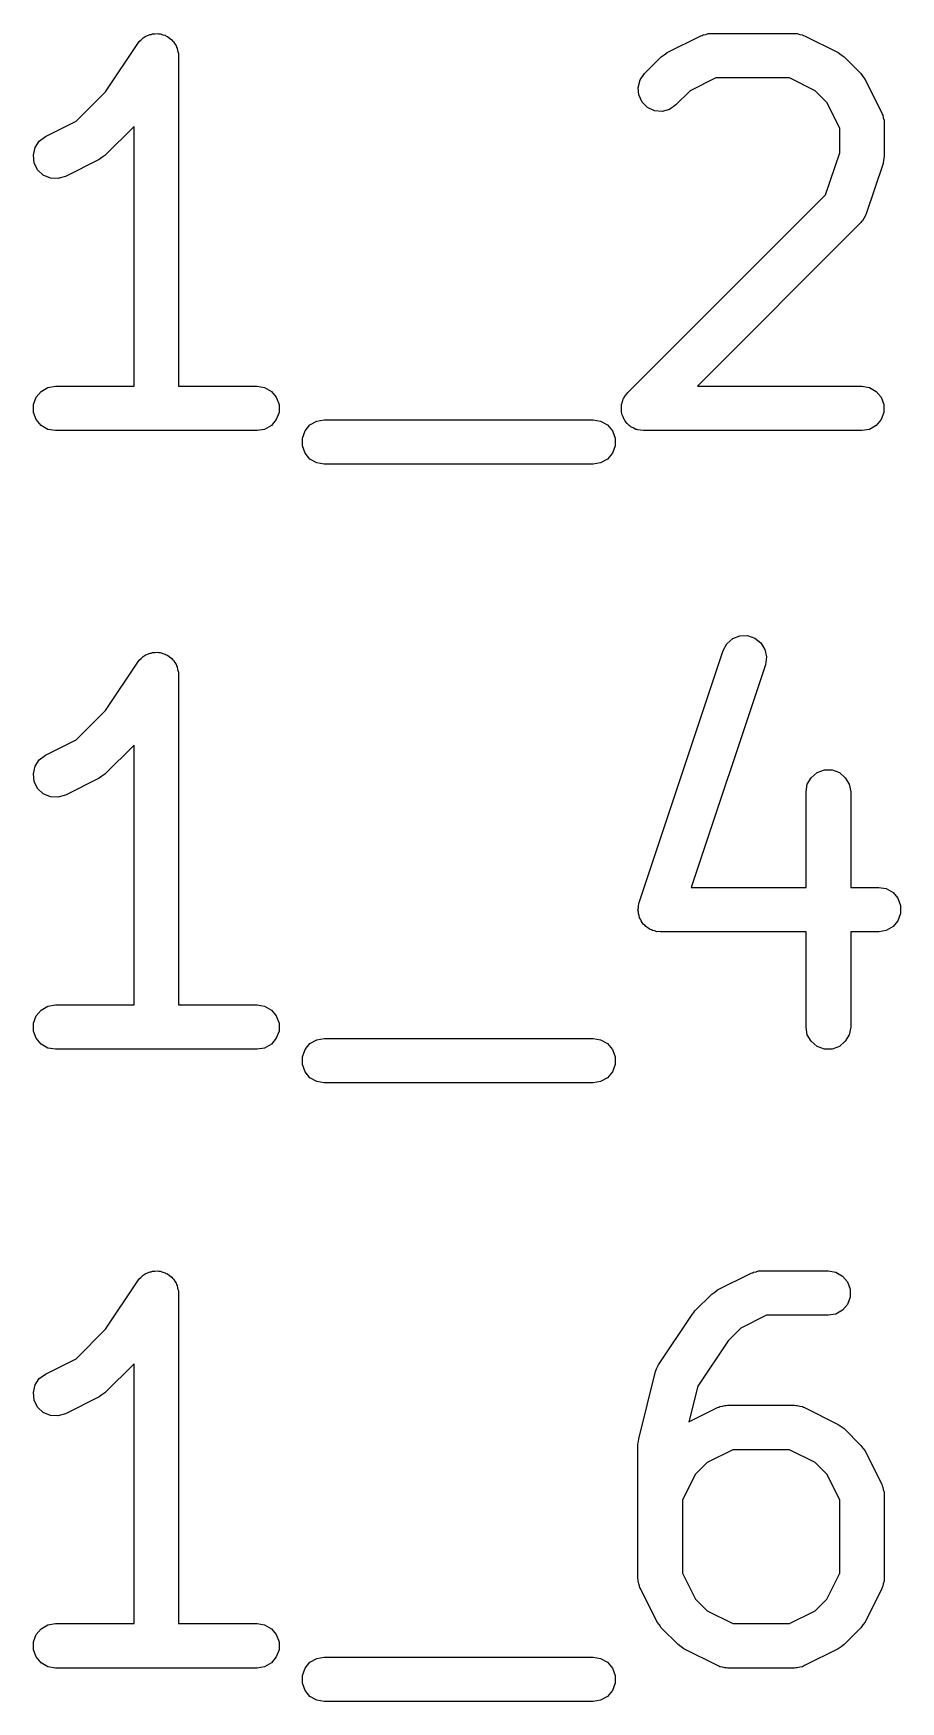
# Model space of a CAD drawing. Extents: x 98 to 199, y -139 to -72.
# Drawn here: x 161.5 to 165.06, y -107.11 to -100.26 of the extents above; entities that cross this region are included whole.
import ezdxf

# ---------------------------------------------------------------- set-up
doc = ezdxf.new("R2010")
doc.units = 0
doc.header["$MEASUREMENT"] = 0
doc.layers.add('BLACK', color=7, linetype='CONTINUOUS')

msp = doc.modelspace()

# ---------------------------------------------------------------- linework, layer by layer
at = {"layer": 'BLACK', "linetype": 'CONTINUOUS'}
for p, q in [((161.955, -100.271), (161.965, -100.267)), ((161.965, -100.267), (161.975, -100.262)), ((161.975, -100.262), (161.98, -100.262)), ((161.98, -100.262), (161.985, -100.26)), ((161.985, -100.26), (161.995, -100.26)), ((161.995, -100.26), (162.006, -100.259)), ((162.006, -100.259), (162.011, -100.26)), ((162.011, -100.26), (162.016, -100.26)), ((162.016, -100.26), (162.027, -100.264)), ((162.027, -100.264), (162.037, -100.266)), ((162.037, -100.266), (162.041, -100.269)), ((162.041, -100.269), (162.046, -100.271)), ((164.097, -100.337), (164.235, -100.268)), ((164.235, -100.268), (164.24, -100.267)), ((164.24, -100.267), (164.244, -100.264)), ((164.244, -100.264), (164.255, -100.262)), ((164.255, -100.262), (164.265, -100.259)), ((164.265, -100.259), (164.27, -100.259)), ((164.27, -100.259), (164.276, -100.258)), ((164.276, -100.258), (164.62, -100.258)), ((164.62, -100.258), (164.625, -100.259)), ((164.625, -100.259), (164.631, -100.259)), ((164.631, -100.259), (164.641, -100.262)), ((164.641, -100.262), (164.652, -100.264)), ((164.652, -100.264), (164.656, -100.267)), ((164.656, -100.267), (164.661, -100.268)), ((164.661, -100.268), (164.799, -100.337)), ((161.792, -100.498), (161.924, -100.299)), ((161.924, -100.299), (161.928, -100.295)), ((161.928, -100.295), (161.93, -100.291)), ((161.93, -100.291), (161.939, -100.284)), ((161.939, -100.284), (161.946, -100.276)), ((161.946, -100.276), (161.951, -100.274)), ((161.951, -100.274), (161.955, -100.271)), ((162.046, -100.271), (162.055, -100.278)), ((162.055, -100.278), (162.064, -100.284)), ((162.064, -100.284), (162.067, -100.288)), ((162.067, -100.288), (162.071, -100.291)), ((162.071, -100.291), (162.076, -100.301)), ((162.076, -100.301), (162.082, -100.309)), ((162.082, -100.309), (162.084, -100.314)), ((162.084, -100.314), (162.086, -100.319)), ((162.086, -100.319), (162.088, -100.329)), ((162.088, -100.329), (162.091, -100.34)), ((164.085, -100.346), (164.097, -100.337)), ((164.799, -100.337), (164.811, -100.346)), ((162.091, -100.34), (162.091, -100.345)), ((162.091, -100.345), (162.092, -100.35)), ((162.092, -100.35), (162.092, -101.706)), ((164.004, -100.423), (164.073, -100.354)), ((164.073, -100.354), (164.085, -100.346)), ((164.811, -100.346), (164.823, -100.354)), ((164.823, -100.354), (164.892, -100.423)), ((163.978, -100.48), (163.986, -100.449)), ((163.986, -100.449), (164.004, -100.423)), ((164.297, -100.441), (164.192, -100.494)), ((164.599, -100.441), (164.297, -100.441)), ((164.704, -100.494), (164.599, -100.441)), ((164.892, -100.423), (164.9, -100.435)), ((164.9, -100.435), (164.909, -100.447)), ((164.909, -100.447), (164.978, -100.585)), ((161.671, -100.619), (161.792, -100.498)), ((163.98, -100.511), (163.978, -100.48)), ((163.994, -100.54), (163.98, -100.511)), ((164.016, -100.563), (163.994, -100.54)), ((164.192, -100.494), (164.133, -100.552)), ((164.752, -100.542), (164.704, -100.494)), ((164.805, -100.647), (164.752, -100.542)), ((164.045, -100.576), (164.016, -100.563)), ((164.077, -100.579), (164.045, -100.576)), ((164.107, -100.571), (164.077, -100.579)), ((164.133, -100.552), (164.107, -100.571)), ((164.978, -100.585), (164.979, -100.59)), ((164.979, -100.59), (164.982, -100.594)), ((164.982, -100.594), (164.984, -100.605)), ((164.984, -100.605), (164.987, -100.615)), ((161.546, -100.682), (161.671, -100.619)), ((161.909, -100.64), (161.789, -100.759)), ((161.909, -101.706), (161.909, -100.64)), ((164.805, -100.749), (164.805, -100.647)), ((164.987, -100.615), (164.987, -100.62)), ((164.987, -100.62), (164.987, -100.626)), ((164.987, -100.626), (164.987, -100.764)), ((161.496, -100.758), (161.503, -100.727)), ((161.503, -100.727), (161.52, -100.701)), ((161.52, -100.701), (161.546, -100.682)), ((161.499, -100.79), (161.496, -100.758)), ((161.513, -100.818), (161.499, -100.79)), ((161.766, -100.776), (161.628, -100.845)), ((161.777, -100.768), (161.766, -100.776)), ((161.789, -100.759), (161.777, -100.768)), ((164.747, -100.921), (164.805, -100.749)), ((164.983, -100.792), (164.914, -100.999)), ((164.985, -100.778), (164.983, -100.792)), ((164.987, -100.764), (164.985, -100.778)), ((161.536, -100.84), (161.513, -100.818)), ((161.566, -100.852), (161.536, -100.84)), ((161.597, -100.854), (161.566, -100.852)), ((161.628, -100.845), (161.597, -100.854)), ((163.935, -101.733), (164.747, -100.921)), ((164.904, -101.018), (164.899, -101.027)), ((164.91, -101.009), (164.904, -101.018)), ((164.911, -101.004), (164.91, -101.009)), ((164.914, -100.999), (164.911, -101.004)), ((164.892, -101.035), (164.221, -101.706)), ((164.895, -101.031), (164.892, -101.035)), ((164.899, -101.027), (164.895, -101.031)), ((161.556, -101.712), (161.587, -101.706)), ((161.587, -101.706), (161.909, -101.706)), ((162.092, -101.706), (162.414, -101.706)), ((162.414, -101.706), (162.445, -101.712)), ((164.221, -101.706), (164.896, -101.706)), ((164.896, -101.706), (164.927, -101.712)), ((161.497, -101.782), (161.508, -101.752)), ((161.508, -101.752), (161.528, -101.728)), ((161.528, -101.728), (161.556, -101.712)), ((162.445, -101.712), (162.473, -101.728)), ((162.473, -101.728), (162.493, -101.752)), ((162.493, -101.752), (162.504, -101.782)), ((163.91, -101.782), (163.914, -101.771)), ((163.914, -101.771), (163.917, -101.759)), ((163.917, -101.759), (163.919, -101.756)), ((163.919, -101.756), (163.921, -101.752)), ((163.921, -101.752), (163.928, -101.743)), ((163.928, -101.743), (163.935, -101.733)), ((164.927, -101.712), (164.955, -101.728)), ((164.955, -101.728), (164.975, -101.752)), ((164.975, -101.752), (164.986, -101.782)), ((161.497, -101.814), (161.497, -101.782)), ((161.508, -101.843), (161.497, -101.814)), ((161.528, -101.868), (161.508, -101.843)), ((162.493, -101.843), (162.473, -101.868)), ((162.504, -101.814), (162.493, -101.843)), ((162.504, -101.782), (162.504, -101.814)), ((162.659, -101.85), (162.69, -101.844)), ((162.69, -101.844), (163.793, -101.844)), ((163.793, -101.844), (163.824, -101.85)), ((163.909, -101.79), (163.91, -101.786)), ((163.91, -101.802), (163.909, -101.79)), ((163.91, -101.786), (163.91, -101.782)), ((163.91, -101.814), (163.91, -101.802)), ((163.911, -101.817), (163.91, -101.814)), ((163.911, -101.821), (163.911, -101.817)), ((163.917, -101.832), (163.911, -101.821)), ((163.921, -101.843), (163.917, -101.832)), ((163.923, -101.846), (163.921, -101.843)), ((164.975, -101.843), (164.955, -101.868)), ((164.986, -101.814), (164.975, -101.843)), ((164.986, -101.782), (164.986, -101.814)), ((161.556, -101.884), (161.528, -101.868)), ((161.587, -101.889), (161.556, -101.884)), ((162.414, -101.889), (161.587, -101.889)), ((162.445, -101.884), (162.414, -101.889)), ((162.473, -101.868), (162.445, -101.884)), ((162.6, -101.92), (162.611, -101.89)), ((162.611, -101.89), (162.631, -101.865)), ((162.631, -101.865), (162.659, -101.85)), ((163.824, -101.85), (163.852, -101.865)), ((163.852, -101.865), (163.872, -101.89)), ((163.872, -101.89), (163.883, -101.92)), ((163.925, -101.85), (163.923, -101.846)), ((163.933, -101.859), (163.925, -101.85)), ((163.941, -101.868), (163.933, -101.859)), ((163.945, -101.87), (163.941, -101.868)), ((163.947, -101.873), (163.945, -101.87)), ((163.958, -101.878), (163.947, -101.873)), ((163.969, -101.884), (163.958, -101.878)), ((163.972, -101.884), (163.969, -101.884)), ((163.976, -101.886), (163.972, -101.884)), ((163.988, -101.887), (163.976, -101.886)), ((164, -101.889), (163.988, -101.887)), ((164.896, -101.889), (164, -101.889)), ((164.927, -101.884), (164.896, -101.889)), ((164.955, -101.868), (164.927, -101.884)), ((162.6, -101.951), (162.6, -101.92)), ((162.611, -101.981), (162.6, -101.951)), ((162.631, -102.006), (162.611, -101.981)), ((163.872, -101.981), (163.852, -102.006)), ((163.883, -101.951), (163.872, -101.981)), ((163.883, -101.92), (163.883, -101.951)), ((162.659, -102.021), (162.631, -102.006)), ((162.69, -102.027), (162.659, -102.021)), ((163.793, -102.027), (162.69, -102.027)), ((163.824, -102.021), (163.793, -102.027)), ((163.852, -102.006), (163.824, -102.021)), ((164.366, -102.743), (164.395, -102.731)), ((164.395, -102.731), (164.427, -102.73)), ((164.427, -102.73), (164.457, -102.741)), ((161.965, -102.807), (161.975, -102.802)), ((161.975, -102.802), (161.98, -102.802)), ((161.98, -102.802), (161.985, -102.8)), ((161.985, -102.8), (161.995, -102.8)), ((161.995, -102.8), (162.006, -102.799)), ((162.006, -102.799), (162.011, -102.8)), ((162.011, -102.8), (162.016, -102.8)), ((162.016, -102.8), (162.027, -102.804)), ((163.982, -103.826), (164.327, -102.792)), ((164.327, -102.792), (164.342, -102.764)), ((164.342, -102.764), (164.366, -102.743)), ((164.457, -102.741), (164.482, -102.76)), ((164.482, -102.76), (164.498, -102.787)), ((164.498, -102.787), (164.505, -102.818)), ((161.792, -103.038), (161.924, -102.839)), ((161.924, -102.839), (161.928, -102.835)), ((161.928, -102.835), (161.93, -102.831)), ((161.93, -102.831), (161.939, -102.824)), ((161.939, -102.824), (161.946, -102.816)), ((161.946, -102.816), (161.951, -102.814)), ((161.951, -102.814), (161.955, -102.811)), ((161.955, -102.811), (161.965, -102.807)), ((162.027, -102.804), (162.037, -102.806)), ((162.037, -102.806), (162.041, -102.809)), ((162.041, -102.809), (162.046, -102.811)), ((162.046, -102.811), (162.055, -102.818)), ((162.055, -102.818), (162.064, -102.824)), ((162.064, -102.824), (162.067, -102.828)), ((162.067, -102.828), (162.071, -102.831)), ((162.071, -102.831), (162.076, -102.841)), ((162.076, -102.841), (162.082, -102.849)), ((162.082, -102.849), (162.084, -102.854)), ((162.084, -102.854), (162.086, -102.859)), ((162.086, -102.859), (162.088, -102.869)), ((162.088, -102.869), (162.091, -102.88)), ((164.5, -102.85), (164.196, -103.764)), ((164.505, -102.818), (164.5, -102.85)), ((162.091, -102.88), (162.091, -102.885)), ((162.091, -102.885), (162.092, -102.89)), ((162.092, -102.89), (162.092, -104.246)), ((161.671, -103.159), (161.792, -103.038)), ((161.546, -103.222), (161.671, -103.159)), ((161.909, -103.18), (161.789, -103.299)), ((161.909, -104.246), (161.909, -103.18)), ((161.496, -103.298), (161.503, -103.267)), ((161.503, -103.267), (161.52, -103.241)), ((161.52, -103.241), (161.546, -103.222)), ((164.712, -103.293), (164.742, -103.282)), ((164.742, -103.282), (164.774, -103.282)), ((164.774, -103.282), (164.804, -103.293)), ((161.499, -103.33), (161.496, -103.298)), ((161.513, -103.358), (161.499, -103.33)), ((161.766, -103.316), (161.628, -103.385)), ((161.777, -103.308), (161.766, -103.316)), ((161.789, -103.299), (161.777, -103.308)), ((164.667, -103.372), (164.672, -103.341)), ((164.672, -103.341), (164.688, -103.314)), ((164.688, -103.314), (164.712, -103.293)), ((164.804, -103.293), (164.828, -103.314)), ((164.828, -103.314), (164.844, -103.341)), ((164.844, -103.341), (164.85, -103.372)), ((161.536, -103.38), (161.513, -103.358)), ((161.566, -103.392), (161.536, -103.38)), ((161.597, -103.394), (161.566, -103.392)), ((161.628, -103.385), (161.597, -103.394)), ((164.667, -103.764), (164.667, -103.372)), ((164.85, -103.372), (164.85, -103.764)), ((163.981, -103.833), (163.982, -103.826)), ((164.196, -103.764), (164.667, -103.764)), ((164.85, -103.764), (164.965, -103.764)), ((164.965, -103.764), (164.996, -103.769)), ((164.996, -103.769), (165.024, -103.785)), ((165.024, -103.785), (165.044, -103.809)), ((165.044, -103.809), (165.055, -103.839)), ((163.977, -103.858), (163.979, -103.848)), ((163.979, -103.864), (163.977, -103.858)), ((163.979, -103.839), (163.981, -103.833)), ((163.979, -103.848), (163.979, -103.839)), ((163.979, -103.871), (163.979, -103.864)), ((163.982, -103.88), (163.979, -103.871)), ((163.984, -103.889), (163.982, -103.88)), ((163.987, -103.894), (163.984, -103.889)), ((163.99, -103.901), (163.987, -103.894)), ((165.055, -103.871), (165.044, -103.901)), ((165.055, -103.839), (165.055, -103.871)), ((163.995, -103.908), (163.99, -103.901)), ((164, -103.916), (163.995, -103.908)), ((164.006, -103.92), (164, -103.916)), ((164.01, -103.925), (164.006, -103.92)), ((164.018, -103.93), (164.01, -103.925)), ((164.025, -103.935), (164.018, -103.93)), ((164.032, -103.938), (164.025, -103.935)), ((164.037, -103.941), (164.032, -103.938)), ((164.047, -103.943), (164.037, -103.941)), ((164.055, -103.946), (164.047, -103.943)), ((164.062, -103.945), (164.055, -103.946)), ((164.069, -103.946), (164.062, -103.945)), ((164.667, -103.946), (164.069, -103.946)), ((164.667, -104.338), (164.667, -103.946)), ((164.965, -103.946), (164.85, -103.946)), ((164.85, -103.946), (164.85, -104.338)), ((164.996, -103.941), (164.965, -103.946)), ((165.024, -103.925), (164.996, -103.941)), ((165.044, -103.901), (165.024, -103.925)), ((161.497, -104.322), (161.508, -104.292)), ((161.508, -104.292), (161.528, -104.268)), ((161.528, -104.268), (161.556, -104.252)), ((161.556, -104.252), (161.587, -104.246)), ((161.587, -104.246), (161.909, -104.246)), ((162.092, -104.246), (162.414, -104.246)), ((162.414, -104.246), (162.445, -104.252)), ((162.445, -104.252), (162.473, -104.268)), ((162.473, -104.268), (162.493, -104.292)), ((162.493, -104.292), (162.504, -104.322)), ((161.497, -104.354), (161.497, -104.322)), ((161.508, -104.383), (161.497, -104.354)), ((162.504, -104.354), (162.493, -104.383)), ((162.504, -104.322), (162.504, -104.354)), ((164.672, -104.369), (164.667, -104.338)), ((164.688, -104.396), (164.672, -104.369)), ((164.844, -104.369), (164.828, -104.396)), ((164.85, -104.338), (164.844, -104.369)), ((161.528, -104.408), (161.508, -104.383)), ((161.556, -104.424), (161.528, -104.408)), ((161.587, -104.429), (161.556, -104.424)), ((162.414, -104.429), (161.587, -104.429)), ((162.445, -104.424), (162.414, -104.429)), ((162.473, -104.408), (162.445, -104.424)), ((162.493, -104.383), (162.473, -104.408)), ((162.6, -104.46), (162.611, -104.43)), ((162.611, -104.43), (162.631, -104.405)), ((162.631, -104.405), (162.659, -104.39)), ((162.659, -104.39), (162.69, -104.384)), ((162.69, -104.384), (163.793, -104.384)), ((163.793, -104.384), (163.824, -104.39)), ((163.824, -104.39), (163.852, -104.405)), ((163.852, -104.405), (163.872, -104.43)), ((163.872, -104.43), (163.883, -104.46)), ((164.712, -104.417), (164.688, -104.396)), ((164.742, -104.428), (164.712, -104.417)), ((164.774, -104.428), (164.742, -104.428)), ((164.804, -104.417), (164.774, -104.428)), ((164.828, -104.396), (164.804, -104.417)), ((162.6, -104.491), (162.6, -104.46)), ((162.611, -104.521), (162.6, -104.491)), ((163.883, -104.491), (163.872, -104.521)), ((163.883, -104.46), (163.883, -104.491)), ((162.631, -104.546), (162.611, -104.521)), ((162.659, -104.561), (162.631, -104.546)), ((162.69, -104.567), (162.659, -104.561)), ((163.793, -104.567), (162.69, -104.567)), ((163.824, -104.561), (163.793, -104.567)), ((163.852, -104.546), (163.824, -104.561)), ((163.872, -104.521), (163.852, -104.546)), ((161.792, -105.578), (161.924, -105.379)), ((161.924, -105.379), (161.928, -105.375)), ((161.928, -105.375), (161.93, -105.371)), ((161.93, -105.371), (161.939, -105.364)), ((161.939, -105.364), (161.946, -105.356)), ((161.946, -105.356), (161.951, -105.354)), ((161.951, -105.354), (161.955, -105.351)), ((161.955, -105.351), (161.965, -105.347)), ((161.965, -105.347), (161.975, -105.342)), ((161.975, -105.342), (161.98, -105.342)), ((161.98, -105.342), (161.985, -105.34)), ((161.985, -105.34), (161.995, -105.34)), ((161.995, -105.34), (162.006, -105.339)), ((162.006, -105.339), (162.011, -105.34)), ((162.011, -105.34), (162.016, -105.34)), ((162.016, -105.34), (162.027, -105.344)), ((162.027, -105.344), (162.037, -105.346)), ((162.037, -105.346), (162.041, -105.349)), ((162.041, -105.349), (162.046, -105.351)), ((162.046, -105.351), (162.055, -105.358)), ((162.055, -105.358), (162.064, -105.364)), ((162.064, -105.364), (162.067, -105.368)), ((162.067, -105.368), (162.071, -105.371)), ((162.071, -105.371), (162.076, -105.381)), ((162.076, -105.381), (162.082, -105.389)), ((162.082, -105.389), (162.084, -105.394)), ((162.084, -105.394), (162.086, -105.399)), ((162.086, -105.399), (162.088, -105.409)), ((164.304, -105.417), (164.442, -105.348)), ((164.442, -105.348), (164.447, -105.347)), ((164.447, -105.347), (164.451, -105.344)), ((164.451, -105.344), (164.462, -105.342)), ((164.462, -105.342), (164.472, -105.339)), ((164.472, -105.339), (164.477, -105.339)), ((164.477, -105.339), (164.482, -105.338)), ((164.482, -105.338), (164.758, -105.338)), ((164.758, -105.338), (164.789, -105.344)), ((164.789, -105.344), (164.817, -105.36)), ((164.817, -105.36), (164.837, -105.384)), ((164.837, -105.384), (164.848, -105.414)), ((162.088, -105.409), (162.091, -105.42)), ((162.091, -105.42), (162.091, -105.425)), ((162.091, -105.425), (162.092, -105.43)), ((162.092, -105.43), (162.092, -106.786)), ((164.211, -105.503), (164.28, -105.434)), ((164.28, -105.434), (164.292, -105.426)), ((164.292, -105.426), (164.304, -105.417)), ((164.848, -105.446), (164.837, -105.476)), ((164.848, -105.414), (164.848, -105.446)), ((164.062, -105.724), (164.199, -105.517)), ((164.199, -105.517), (164.206, -105.51)), ((164.206, -105.51), (164.211, -105.503)), ((164.504, -105.521), (164.399, -105.574)), ((164.758, -105.521), (164.504, -105.521)), ((164.789, -105.516), (164.758, -105.521)), ((164.817, -105.5), (164.789, -105.516)), ((164.837, -105.476), (164.817, -105.5)), ((161.671, -105.699), (161.792, -105.578)), ((164.399, -105.574), (164.347, -105.626)), ((164.347, -105.626), (164.223, -105.812)), ((161.546, -105.762), (161.671, -105.699)), ((161.909, -105.72), (161.789, -105.839)), ((161.909, -106.786), (161.909, -105.72)), ((164.049, -105.752), (164.055, -105.738)), ((164.055, -105.738), (164.062, -105.724)), ((161.496, -105.838), (161.503, -105.807)), ((161.503, -105.807), (161.52, -105.781)), ((161.52, -105.781), (161.546, -105.762)), ((163.98, -106.028), (164.049, -105.752)), ((164.223, -105.812), (164.186, -105.958)), ((161.499, -105.87), (161.496, -105.838)), ((161.513, -105.898), (161.499, -105.87)), ((161.766, -105.856), (161.628, -105.925)), ((161.777, -105.848), (161.766, -105.856)), ((161.789, -105.839), (161.777, -105.848)), ((161.536, -105.92), (161.513, -105.898)), ((161.566, -105.932), (161.536, -105.92)), ((161.597, -105.934), (161.566, -105.932)), ((161.628, -105.925), (161.597, -105.934)), ((164.186, -105.958), (164.304, -105.9)), ((164.304, -105.9), (164.309, -105.898)), ((164.309, -105.898), (164.313, -105.895)), ((164.313, -105.895), (164.324, -105.894)), ((164.324, -105.894), (164.334, -105.891)), ((164.334, -105.891), (164.339, -105.891)), ((164.339, -105.891), (164.345, -105.89)), ((164.345, -105.89), (164.62, -105.89)), ((164.62, -105.89), (164.625, -105.891)), ((164.625, -105.891), (164.631, -105.891)), ((164.631, -105.891), (164.641, -105.894)), ((164.641, -105.894), (164.652, -105.895)), ((164.652, -105.895), (164.656, -105.898)), ((164.656, -105.898), (164.661, -105.9)), ((164.661, -105.9), (164.799, -105.969)), ((164.799, -105.969), (164.811, -105.977)), ((164.811, -105.977), (164.823, -105.986)), ((164.823, -105.986), (164.892, -106.055)), ((163.977, -106.05), (163.979, -106.039)), ((163.977, -106.602), (163.977, -106.05)), ((163.979, -106.039), (163.98, -106.028)), ((164.366, -106.073), (164.261, -106.125)), ((164.599, -106.073), (164.366, -106.073)), ((164.704, -106.125), (164.599, -106.073)), ((164.892, -106.055), (164.9, -106.067)), ((164.9, -106.067), (164.909, -106.078)), ((164.909, -106.078), (164.978, -106.216)), ((164.261, -106.125), (164.213, -106.173)), ((164.752, -106.173), (164.704, -106.125)), ((164.213, -106.173), (164.16, -106.279)), ((164.805, -106.279), (164.752, -106.173)), ((164.978, -106.216), (164.979, -106.221)), ((164.979, -106.221), (164.982, -106.226)), ((164.982, -106.226), (164.984, -106.236)), ((164.16, -106.279), (164.16, -106.58)), ((164.805, -106.58), (164.805, -106.279)), ((164.984, -106.236), (164.987, -106.247)), ((164.987, -106.247), (164.987, -106.252)), ((164.987, -106.252), (164.987, -106.257)), ((164.987, -106.257), (164.987, -106.602)), ((163.978, -106.607), (163.977, -106.602)), ((163.978, -106.612), (163.978, -106.607)), ((163.981, -106.623), (163.978, -106.612)), ((163.983, -106.633), (163.981, -106.623)), ((163.985, -106.638), (163.983, -106.633)), ((163.987, -106.643), (163.985, -106.638)), ((164.16, -106.58), (164.213, -106.686)), ((164.752, -106.686), (164.805, -106.58)), ((164.979, -106.638), (164.978, -106.643)), ((164.982, -106.633), (164.979, -106.638)), ((164.984, -106.623), (164.982, -106.633)), ((164.987, -106.612), (164.984, -106.623)), ((164.987, -106.602), (164.987, -106.607)), ((164.987, -106.607), (164.987, -106.612)), ((164.056, -106.781), (163.987, -106.643)), ((164.213, -106.686), (164.261, -106.734)), ((164.704, -106.734), (164.752, -106.686)), ((164.978, -106.643), (164.909, -106.781)), ((164.261, -106.734), (164.366, -106.786)), ((164.599, -106.786), (164.704, -106.734)), ((161.497, -106.862), (161.508, -106.832)), ((161.508, -106.832), (161.528, -106.808)), ((161.528, -106.808), (161.556, -106.792)), ((161.556, -106.792), (161.587, -106.786)), ((161.587, -106.786), (161.909, -106.786)), ((162.092, -106.786), (162.414, -106.786)), ((162.414, -106.786), (162.445, -106.792)), ((162.445, -106.792), (162.473, -106.808)), ((162.473, -106.808), (162.493, -106.832)), ((162.493, -106.832), (162.504, -106.862)), ((164.065, -106.792), (164.056, -106.781)), ((164.073, -106.804), (164.065, -106.792)), ((164.142, -106.873), (164.073, -106.804)), ((164.366, -106.786), (164.599, -106.786)), ((164.892, -106.804), (164.823, -106.873)), ((164.9, -106.792), (164.892, -106.804)), ((164.909, -106.781), (164.9, -106.792)), ((161.497, -106.894), (161.497, -106.862)), ((161.508, -106.923), (161.497, -106.894)), ((162.504, -106.894), (162.493, -106.923)), ((162.504, -106.862), (162.504, -106.894)), ((164.154, -106.882), (164.142, -106.873)), ((164.166, -106.89), (164.154, -106.882)), ((164.304, -106.959), (164.166, -106.89)), ((164.799, -106.89), (164.661, -106.959)), ((164.811, -106.882), (164.799, -106.89)), ((164.823, -106.873), (164.811, -106.882)), ((161.528, -106.948), (161.508, -106.923)), ((161.556, -106.964), (161.528, -106.948)), ((161.587, -106.969), (161.556, -106.964)), ((162.414, -106.969), (161.587, -106.969)), ((162.445, -106.964), (162.414, -106.969)), ((162.473, -106.948), (162.445, -106.964)), ((162.493, -106.923), (162.473, -106.948)), ((162.6, -107), (162.611, -106.97)), ((162.611, -106.97), (162.631, -106.945)), ((162.631, -106.945), (162.659, -106.93)), ((162.659, -106.93), (162.69, -106.924)), ((162.69, -106.924), (163.793, -106.924)), ((163.793, -106.924), (163.824, -106.93)), ((163.824, -106.93), (163.852, -106.945)), ((163.852, -106.945), (163.872, -106.97)), ((163.872, -106.97), (163.883, -107)), ((164.309, -106.961), (164.304, -106.959)), ((164.313, -106.964), (164.309, -106.961)), ((164.324, -106.965), (164.313, -106.964)), ((164.334, -106.968), (164.324, -106.965)), ((164.339, -106.968), (164.334, -106.968)), ((164.345, -106.969), (164.339, -106.968)), ((164.62, -106.969), (164.345, -106.969)), ((164.625, -106.968), (164.62, -106.969)), ((164.631, -106.968), (164.625, -106.968)), ((164.641, -106.965), (164.631, -106.968)), ((164.652, -106.964), (164.641, -106.965)), ((164.656, -106.961), (164.652, -106.964)), ((164.661, -106.959), (164.656, -106.961)), ((162.6, -107.031), (162.6, -107)), ((162.611, -107.061), (162.6, -107.031)), ((163.883, -107.031), (163.872, -107.061)), ((163.883, -107), (163.883, -107.031)), ((162.631, -107.086), (162.611, -107.061)), ((162.659, -107.101), (162.631, -107.086)), ((162.69, -107.107), (162.659, -107.101)), ((163.793, -107.107), (162.69, -107.107)), ((163.824, -107.101), (163.793, -107.107)), ((163.852, -107.086), (163.824, -107.101)), ((163.872, -107.061), (163.852, -107.086))]:
    msp.add_line(p, q, dxfattribs=at)

doc.saveas('drawing.dxf')
